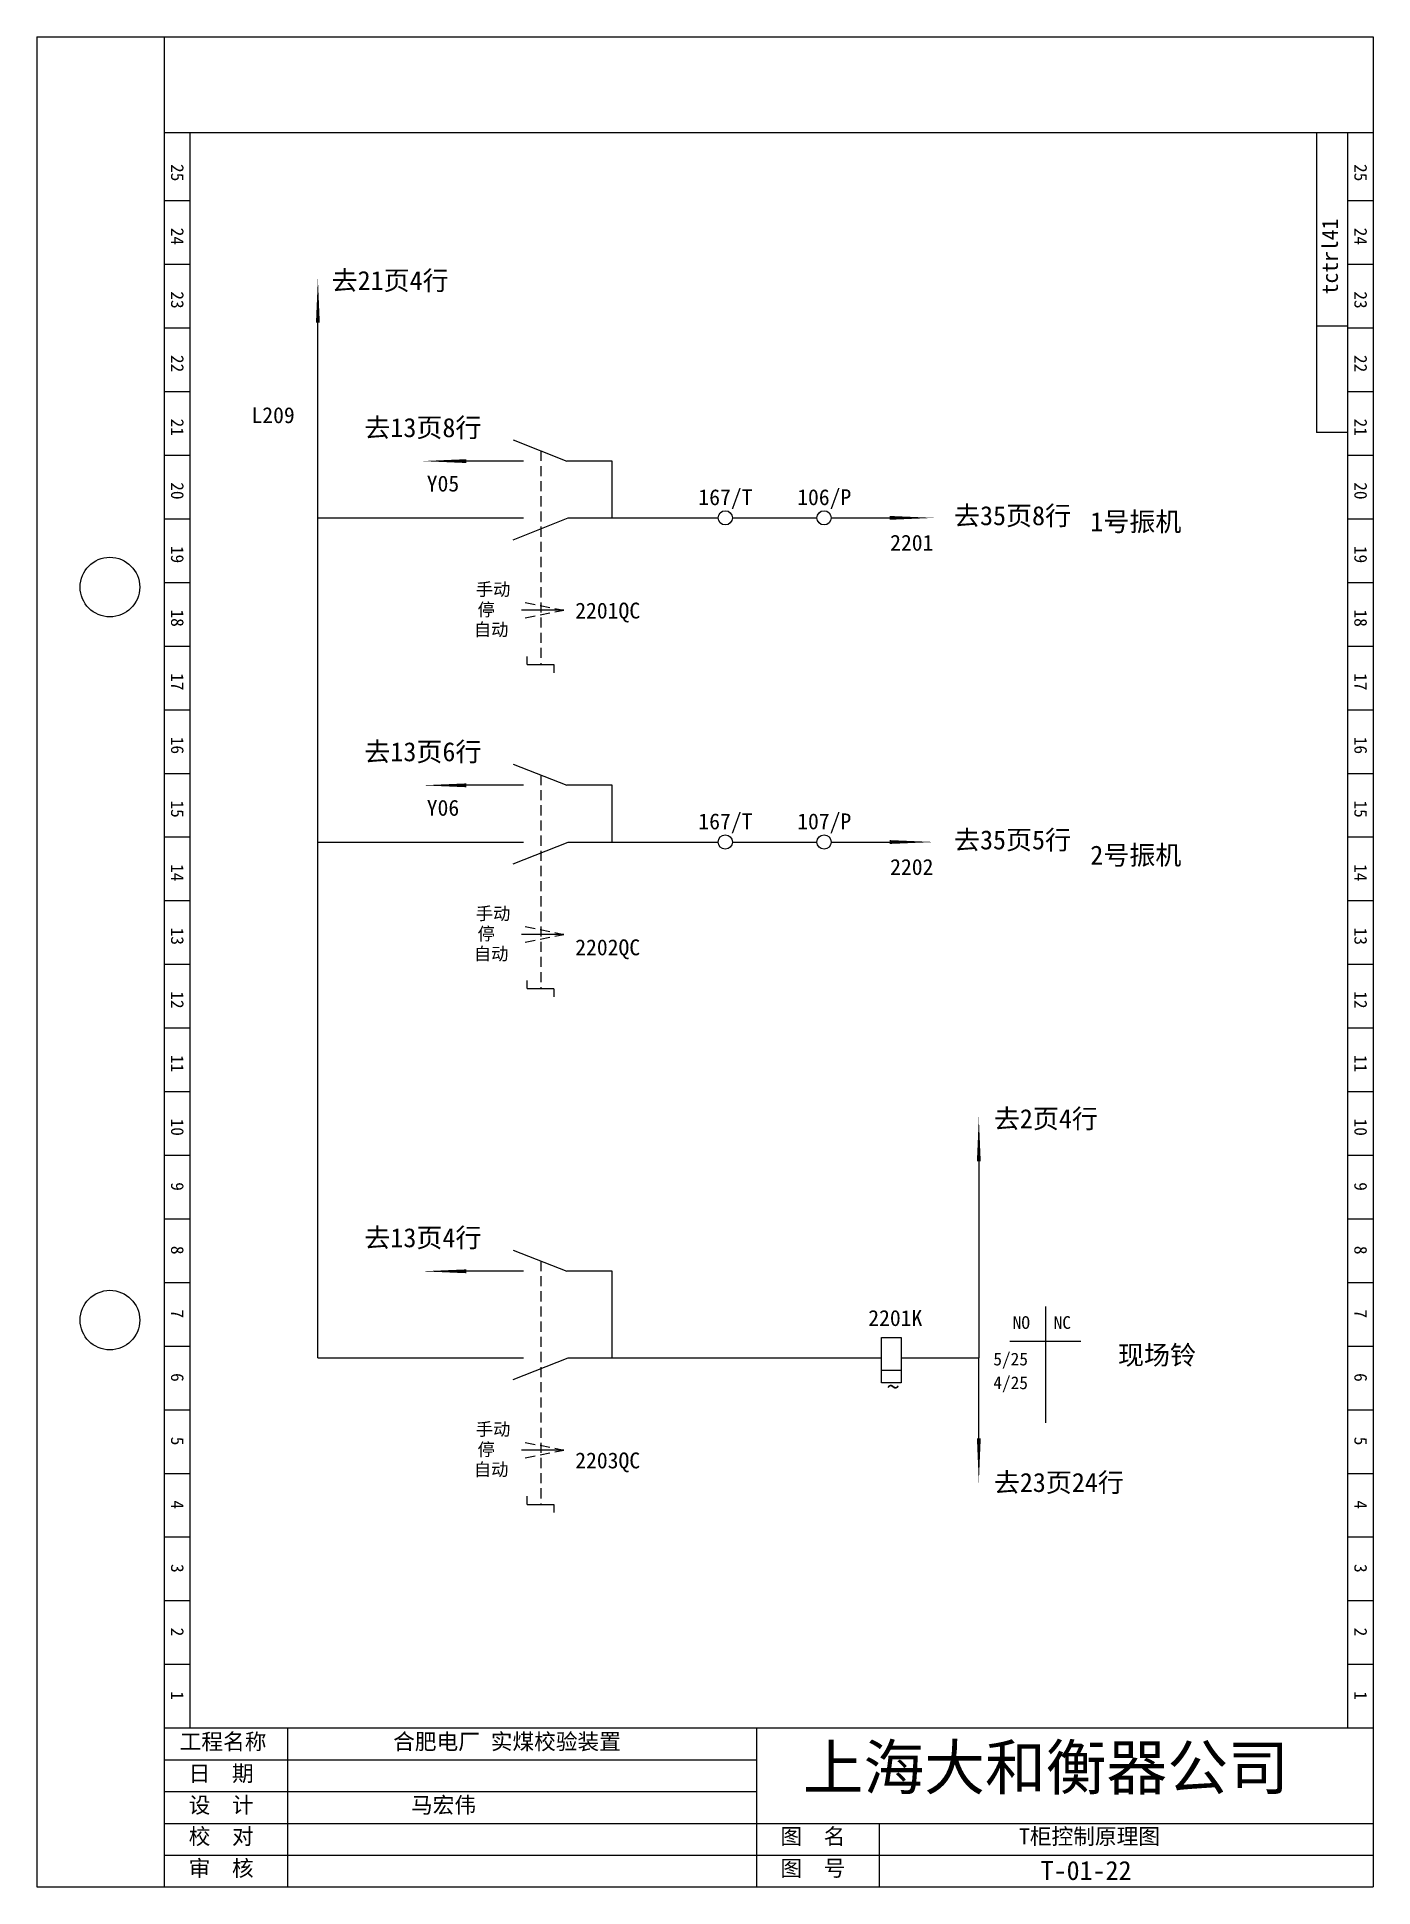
# Model space of a CAD drawing. Extents: x 370 to 580, y -51 to 240.
import ezdxf

# ---------------------------------------------------------------- set-up
doc = ezdxf.new("R2010")
doc.units = 0
doc.header["$LTSCALE"] = 0.5
doc.linetypes.add('DASHED2', pattern=[9.525, 6.35, -3.175])
doc.layers.get('0').update_dxf_attribs({"linetype": 'CONTINUOUS'})

# ---------------------------------------------------------------- blocks, each defined once
blk = doc.blocks.new('A$C422F40E5')
at = {"insert": (0.56, 3.78), "char_height": 2.5, "width": 44.7874, "attachment_point": 1}
blk.add_mtext('\\f宋体|b0|i0|c134|p2;T柜控制原理图', dxfattribs=at)
blk = doc.blocks.new('A$C5B9B0CC9')
at = {"insert": (0.21, 3.58), "char_height": 2.5, "width": 20.5327, "attachment_point": 1}
blk.add_mtext('\\f宋体|b0|i0|c134|p2;马宏伟', dxfattribs=at)
blk = doc.blocks.new('A$C3F5A643C')
at = {"ltscale": 0.5}
blk.add_blockref('A$C5B9B0CC9', (0, 0), dxfattribs=at)

msp = doc.modelspace()

# ---------------------------------------------------------------- linework, layer by layer
for p, q in [((369.82, 239.81), (579.82, 239.81)), ((369.82, 239.81), (369.82, -50.91)), ((389.82, 239.81), (389.82, -50.91)), ((579.82, 239.81), (579.82, -50.91)), ((389.82, 224.81), (579.82, 224.81)), ((393.82, 224.81), (393.82, -25.91)), ((570.94, 224.81), (570.94, 177.67)), ((575.82, 224.81), (575.82, -25.91)), ((579.82, 224.81), (579.82, -25.91)), ((389.82, 214.09), (393.82, 214.09)), ((575.82, 214.09), (579.82, 214.09)), ((389.82, 204.09), (393.82, 204.09)), ((575.82, 204.09), (579.82, 204.09)), ((389.82, 194.09), (393.82, 194.09)), ((575.81, 194.35), (570.94, 194.35)), ((575.82, 194.09), (579.82, 194.09)), ((389.82, 184.09), (393.82, 184.09)), ((575.82, 184.09), (579.82, 184.09)), ((575.81, 177.67), (570.94, 177.67)), ((389.82, 174.09), (393.82, 174.09)), ((575.82, 174.09), (579.82, 174.09)), ((389.82, 164.09), (393.82, 164.09)), ((575.82, 164.09), (579.82, 164.09)), ((389.82, 154.09), (393.82, 154.09)), ((575.82, 154.09), (579.82, 154.09)), ((389.82, 144.09), (393.82, 144.09)), ((575.82, 144.09), (579.82, 144.09)), ((389.82, 134.09), (393.82, 134.09)), ((575.82, 134.09), (579.82, 134.09)), ((389.82, 124.09), (393.82, 124.09)), ((575.82, 124.09), (579.82, 124.09)), ((389.82, 114.09), (393.82, 114.09)), ((575.82, 114.09), (579.82, 114.09)), ((389.82, 104.09), (393.82, 104.09)), ((575.82, 104.09), (579.82, 104.09)), ((389.82, 94.09), (393.82, 94.09)), ((575.82, 94.09), (579.82, 94.09)), ((389.82, 84.09), (393.82, 84.09)), ((575.82, 84.09), (579.82, 84.09)), ((389.82, 74.09), (393.82, 74.09)), ((575.82, 74.09), (579.82, 74.09)), ((389.82, 64.09), (393.82, 64.09)), ((575.82, 64.09), (579.82, 64.09)), ((389.82, 54.09), (393.82, 54.09)), ((575.82, 54.09), (579.82, 54.09)), ((389.82, 44.09), (393.82, 44.09)), ((575.82, 44.09), (579.82, 44.09)), ((389.82, 34.09), (393.82, 34.09)), ((575.82, 34.09), (579.82, 34.09)), ((389.82, 24.09), (393.82, 24.09)), ((575.82, 24.09), (579.82, 24.09)), ((389.82, 14.09), (393.82, 14.09)), ((575.82, 14.09), (579.82, 14.09)), ((389.82, 4.09), (393.82, 4.09)), ((575.82, 4.09), (579.82, 4.09)), ((389.82, -5.91), (393.82, -5.91)), ((575.82, -5.91), (579.82, -5.91)), ((389.82, -15.91), (393.82, -15.91)), ((575.82, -15.91), (579.82, -15.91)), ((389.82, -25.91), (579.82, -25.91)), ((409.2, -25.91), (409.2, -50.91)), ((482.93, -25.91), (482.93, -50.91)), ((389.82, -30.91), (482.93, -30.91)), ((389.82, -35.91), (482.93, -35.91)), ((389.82, -40.91), (579.82, -40.91)), ((502.18, -40.91), (502.18, -50.91)), ((389.82, -45.91), (579.82, -45.91)), ((369.82, -50.91), (579.82, -50.91))]:
    msp.add_line(p, q)
at = {"ltscale": 0.5}
for p, q in [((444.65, 176.49), (453.08, 173.16)), ((446.3, 173.16), (437.31, 173.16)), ((460.22, 173.16), (453.08, 173.16)), ((460.22, 164.24), (460.22, 173.16)), ((413.97, 164.24), (446.3, 164.24)), ((444.65, 160.81), (453.33, 164.24)), ((453.33, 164.24), (460.22, 164.24)), ((460.22, 164.24), (472.31, 164.24)), ((467.56, 164.24), (476.88, 164.24)), ((479.12, 164.24), (492.42, 164.24)), ((494.66, 164.24), (503.87, 164.24)), ((452.61, 149.73), (446, 149.73)), ((446.87, 141.2), (446.87, 142.47)), ((446.87, 141.2), (451.06, 141.2)), ((451.06, 141.18), (451.06, 139.91)), ((444.65, 125.55), (453.08, 122.21)), ((446.3, 122.21), (437.31, 122.21)), ((460.22, 122.21), (453.08, 122.21)), ((460.22, 113.3), (460.22, 122.21)), ((413.97, 113.3), (446.3, 113.3)), ((444.65, 109.87), (453.33, 113.3)), ((453.33, 113.3), (460.22, 113.3)), ((460.22, 113.3), (472.31, 113.3)), ((467.56, 113.3), (476.88, 113.3)), ((479.12, 113.3), (492.42, 113.3)), ((479.12, 113.3), (492.42, 113.3)), ((494.66, 113.3), (503.87, 113.3)), ((452.61, 98.79), (446, 98.79)), ((446.87, 90.26), (446.87, 91.53)), ((446.87, 90.26), (451.06, 90.26)), ((451.06, 90.23), (451.06, 88.96)), ((517.86, 63.11), (517.86, 32.26)), ((444.65, 49.18), (453.08, 45.84)), ((446.3, 45.84), (437.31, 45.84)), ((460.22, 45.84), (453.08, 45.84)), ((460.22, 32.26), (460.22, 45.84)), ((528.32, 40.29), (528.32, 22.03)), ((413.97, 32.26), (446.3, 32.26)), ((444.65, 28.83), (453.33, 32.26)), ((453.33, 32.26), (460.22, 32.26)), ((460.22, 32.26), (472.31, 32.26)), ((467.56, 32.26), (502.55, 32.26)), ((491.97, 32.26), (502.55, 32.26)), ((499.3, 32.26), (502.55, 32.26)), ((505.64, 32.26), (517.86, 32.26)), ((517.86, 19.57), (517.86, 32.26)), ((522.74, 34.88), (533.91, 34.88)), ((502.55, 30.3), (505.64, 30.3)), ((452.61, 17.75), (446, 17.75)), ((446.87, 9.22), (446.87, 10.49)), ((446.87, 9.22), (451.06, 9.22)), ((451.06, 9.2), (451.06, 7.92))]:
    msp.add_line(p, q, dxfattribs=at)
at = {"linetype": 'DASHED2', "ltscale": 0.5}
for p, q in [((448.99, 174.77), (448.99, 141.2)), ((446.55, 150.94), (452.61, 149.73)), ((446.55, 148.52), (452.61, 149.73)), ((448.99, 123.83), (448.99, 90.26)), ((446.55, 100), (452.61, 98.79)), ((446.55, 97.58), (452.61, 98.79)), ((448.99, 47.46), (448.99, 9.22)), ((446.55, 18.96), (452.61, 17.75)), ((446.55, 16.54), (452.61, 17.75))]:
    msp.add_line(p, q, dxfattribs=at)
at = {"ltscale": 0.5}
for points in [[(413.97, 194.93, 0.6, 0, 0), (413.97, 201.93, 0, 0, 0)], [(437.31, 173.16, 0.6, 0, 0), (430.31, 173.16, 0, 0, 0)], [(503.87, 164.24, 0.6, 0, 0), (510.87, 164.24, 0, 0, 0)], [(437.31, 122.21, 0.6, 0, 0), (430.31, 122.21, 0, 0, 0)], [(503.87, 113.3, 0.6, 0, 0), (510.87, 113.3, 0, 0, 0)], [(517.86, 63.11, 0.6, 0, 0), (517.86, 70.11, 0, 0, 0)], [(437.31, 45.84, 0.6, 0, 0), (430.31, 45.84, 0, 0, 0)], [(517.86, 19.57, 0.6, 0, 0), (517.86, 12.57, 0, 0, 0)]]:
    msp.add_lwpolyline(points, format="xyseb", dxfattribs=at)
msp.add_lwpolyline([(413.97, 32.26), (413.97, 194.93)])
msp.add_lwpolyline([(502.55, 35.42), (505.64, 35.42), (505.64, 28.31), (502.55, 28.31)], close=True)
for centre in [(478, 164.24), (493.54, 164.24), (478, 113.3), (493.54, 113.3)]:
    msp.add_circle(centre, 1.12, dxfattribs=at)
for centre in [(381.28, 153.36), (381.28, 38.17)]:
    msp.add_circle(centre, 4.68)

# ---------------------------------------------------------------- block references
for name, p in [('A$C3F5A643C', (428.4, -40.36)), ('A$C422F40E5', (523.62, -45.49))]:
    msp.add_blockref(name, p, dxfattribs=at)

# ---------------------------------------------------------------- texts
at = {"char_height": 2, "width": 13.8727, "attachment_point": 1, "rotation": 270}
for s, insert in [('25', (392.89, 219.84)), ('25', (578.89, 219.84)), ('24', (392.89, 209.84)), ('24', (578.89, 209.84)), ('23', (392.89, 199.84)), ('23', (578.89, 199.84)), ('22', (392.89, 189.84)), ('22', (578.89, 189.84)), ('21', (392.89, 179.84)), ('21', (578.89, 179.84)), ('20', (392.89, 169.84)), ('20', (578.89, 169.84)), ('19', (392.89, 159.84)), ('19', (578.89, 159.84)), ('18', (392.89, 149.84)), ('18', (578.89, 149.84)), ('17', (392.89, 139.84)), ('17', (578.89, 139.84)), ('16', (392.89, 129.84)), ('16', (578.89, 129.84)), ('15', (392.89, 119.84)), ('15', (578.89, 119.84)), ('14', (392.89, 109.84)), ('14', (578.89, 109.84)), ('13', (392.89, 99.84)), ('13', (578.89, 99.84)), ('12', (392.89, 89.84)), ('12', (578.89, 89.84)), ('11', (392.89, 79.84)), ('11', (578.89, 79.84)), ('10', (392.89, 69.84)), ('10', (578.89, 69.84)), ('9', (392.89, 59.84)), ('9', (578.89, 59.84)), ('8', (392.89, 49.84)), ('8', (578.89, 49.84)), ('7', (392.89, 39.84)), ('7', (578.89, 39.84)), ('6', (392.89, 29.84)), ('6', (578.89, 29.84)), ('5', (392.89, 19.84)), ('5', (578.89, 19.84)), ('4', (392.89, 9.84)), ('4', (578.89, 9.84)), ('3', (392.89, -0.16)), ('3', (578.89, -0.16)), ('2', (392.89, -10.16)), ('2', (578.89, -10.16)), ('1', (392.89, -20.16)), ('1', (578.89, -20.16))]:
    msp.add_mtext(s, dxfattribs=dict(at, insert=insert))
at = {"ltscale": 0.5, "insert": (571.8, 199.36), "char_height": 2.5, "width": 19.7563, "attachment_point": 1, "rotation": 90}
msp.add_mtext('tctrl41', dxfattribs=at)
at = {"ltscale": 0.5, "attachment_point": 1}
for s, insert, char_height, width in [('\\f宋体|b0|i0|c134|p2;去21页4行', (416.13, 203.04), 3, 51.3886), ('\\f宋体|b0|i0|c134|p2;去13页8行', (421.28, 179.93), 3, 51.3886), ('\\f宋体|b0|i0|c134|p2;去35页8行', (513.96, 166.09), 3, 51.3886), ('\\f宋体|b0|i0|c134|p2;1号振机', (535.38, 165.15), 3, 51.3886), ('\\f宋体|b0|i0|c134|p2;手动', (438.77, 154.01), 2, 51.3886), ('\\f宋体|b0|i0|c134|p2;停', (439.07, 150.82), 2, 51.3886), ('\\f宋体|b0|i0|c134|p2;自动', (438.47, 147.7), 2, 51.3886), ('\\f宋体|b0|i0|c134|p2;去13页6行', (421.28, 128.99), 3, 51.3886), ('\\f宋体|b0|i0|c134|p2;去35页5行', (513.96, 115.14), 3, 51.3886), ('\\f宋体|b0|i0|c134|p2;2号振机', (535.38, 112.74), 3, 51.3886), ('\\f宋体|b0|i0|c134|p2;手动', (438.77, 103.07), 2, 51.3886), ('\\f宋体|b0|i0|c134|p2;停', (439.07, 99.88), 2, 51.3886), ('\\f宋体|b0|i0|c134|p2;自动', (438.47, 96.75), 2, 51.3886), ('\\f宋体|b0|i0|c134|p2;去2页4行', (520.22, 71.32), 3, 51.3886), ('\\f宋体|b0|i0|c134|p2;去13页4行', (421.28, 52.62), 3, 51.3886), ('\\f宋体|b0|i0|c134|p2;现场铃', (539.73, 34.18), 3, 51.3886), ('\\f宋体|b0|i0|c134|p2;~', (503.41, 29.14), 2.8779, 36.9722), ('\\f宋体|b0|i0|c134|p2;手动', (438.77, 22.03), 2, 51.3886), ('\\f宋体|b0|i0|c134|p2;停', (439.07, 18.84), 2, 51.3886), ('\\f宋体|b0|i0|c134|p2;自动', (438.47, 15.71), 2, 51.3886), ('\\f宋体|b0|i0|c134|p2;去23页24行', (520.22, 14.16), 3, 51.3886)]:
    msp.add_mtext(s, dxfattribs=dict(at, insert=insert, char_height=char_height, width=width))
at = {"attachment_point": 1}
for s, insert, char_height, width in [('L209', (403.53, 181.63), 2.5, 13.8727), ('Y05', (431.08, 170.88), 2.5, 13.8727), ('167/T', (473.78, 168.74), 2.5, 13.8727), ('106/P', (489.31, 168.74), 2.5, 13.8727), ('2201', (503.92, 161.58), 2.5, 13.8727), ('2201QC', (454.42, 150.92), 2.5, 13.8727), ('Y06', (431.08, 119.93), 2.5, 13.8727), ('167/T', (473.78, 117.8), 2.5, 13.8727), ('107/P', (489.31, 117.8), 2.5, 13.8727), ('2202', (503.92, 110.63), 2.5, 13.8727), ('2202QC', (454.42, 98), 2.5, 13.8727), ('2201K', (500.48, 39.75), 2.5, 13.8727), ('NO', (523.19, 38.79), 2, 13.8727), ('NC', (529.62, 38.79), 2, 13.8727), ('5/25', (520.14, 33.05), 2, 13.8727), ('4/25', (520.14, 29.32), 2, 13.8727), ('2203QC', (454.42, 17.37), 2.5, 13.8727), ('\\f宋体|b0|i0|c134|p2;工程名称', (392.25, -26.81), 2.5, 20.5327), ('\\f宋体|b0|i0|c134|p2;合肥电厂 实煤校验装置', (425.8, -26.81), 2.5, 44.7874), ('\\f宋体|b0|i0|c134|p2;上海大和衡器公司', (490.19, -28.62), 7, 127.4816), ('\\f宋体|b0|i0|c134|p2;日  期', (393.66, -31.81), 2.5, 20.5327), ('\\f宋体|b0|i0|c134|p2;设  计', (393.66, -36.78), 2.5, 20.5327), ('\\f宋体|b0|i0|c134|p2;校  对', (393.66, -41.71), 2.5, 20.5327), ('\\f宋体|b0|i0|c134|p2;图  名', (486.67, -41.71), 2.5, 20.5327), ('\\f宋体|b0|i0|c134|p2;审  核', (393.66, -46.71), 2.5, 20.5327), ('\\f宋体|b0|i0|c134|p2;图  号', (486.67, -46.71), 2.5, 20.5327), ('T-01-22', (527.58, -46.82), 3, 13.8727)]:
    msp.add_mtext(s, dxfattribs=dict(at, insert=insert, char_height=char_height, width=width))

doc.saveas('drawing.dxf')
